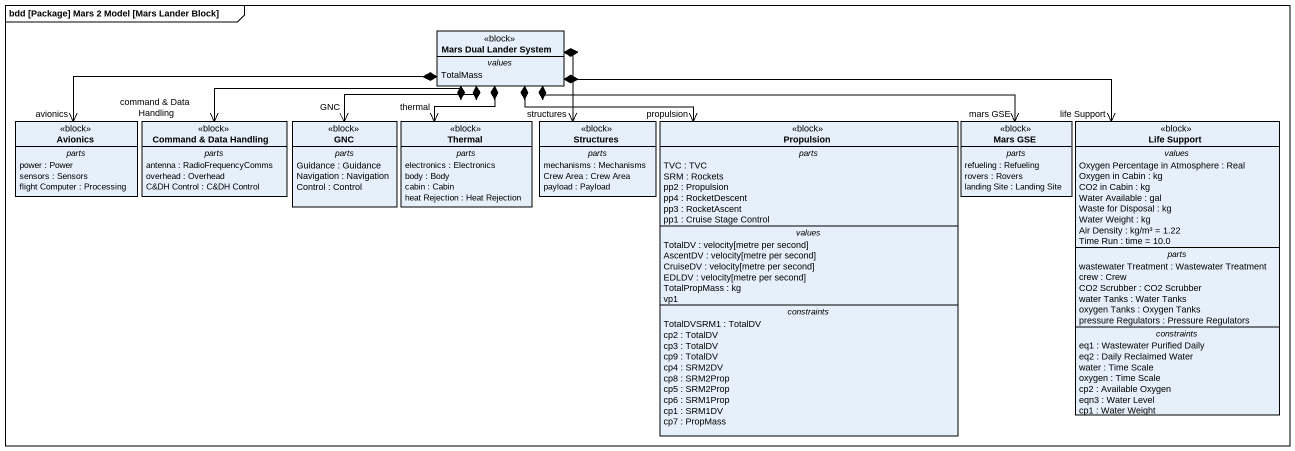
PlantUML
@startuml
mainframe bdd [Package] Mars 2 Model [Mars Lander Block]
hide circle
hide empty members
class "Mars Dual Lander System" as Mars_Dual_Lander_System <<block>> {
  -- values --
  TotalMass
}
class Avionics <<block>> {
  -- parts --
  power : Power
  sensors : Sensors
  flight Computer : Processing
}
class "Command & Data Handling" as Command_Data_Handling <<block>> {
  -- parts --
  antenna : RadioFrequencyComms
  overhead : Overhead
  C&DH Control : C&DH Control
}
class GNC <<block>> {
  -- parts --
  Guidance : Guidance
  Navigation : Navigation
  Control : Control
}
class Thermal <<block>> {
  -- parts --
  electronics : Electronics
  body : Body
  cabin : Cabin
  heat Rejection : Heat Rejection
}
class Structures <<block>> {
  -- parts --
  mechanisms : Mechanisms
  Crew Area : Crew Area
  payload : Payload
}
class Propulsion <<block>> {
  -- parts --
  TVC : TVC
  SRM : Rockets
  pp2 : Propulsion
  pp4 : RocketDescent
  pp3 : RocketAscent
  pp1 : Cruise Stage Control
  -- values --
  TotalDV : velocity[metre per second]
  AscentDV : velocity[metre per second]
  CruiseDV : velocity[metre per second]
  EDLDV : velocity[metre per second]
  TotalPropMass : kg
  vp1
  -- constraints --
  TotalDVSRM1 : TotalDV
  cp2 : TotalDV
  cp3 : TotalDV
  cp9 : TotalDV
  cp4 : SRM2DV
  cp8 : SRM2Prop
  cp5 : SRM2Prop
  cp6 : SRM1Prop
  cp1 : SRM1DV
  cp7 : PropMass
}
class "Mars GSE" as Mars_GSE <<block>> {
  -- parts --
  refueling : Refueling
  rovers : Rovers
  landing Site : Landing Site
}
class "Life Support" as Life_Support <<block>> {
  -- values --
  Oxygen Percentage in Atmosphere : Real
  Oxygen in Cabin : kg
  CO2 in Cabin : kg
  Water Available : gal
  Waste for Disposal : kg
  Water Weight : kg
  Air Density : kg/m³ = 1.22
  Time Run : time = 10.0
  -- parts --
  wastewater Treatment : Wastewater Treatment
  crew : Crew
  CO2 Scrubber : CO2 Scrubber
  water Tanks : Water Tanks
  oxygen Tanks : Oxygen Tanks
  pressure Regulators : Pressure Regulators
  -- constraints --
  eq1 : Wastewater Purified Daily
  eq2 : Daily Reclaimed Water
  water : Time Scale
  oxygen : Time Scale
  cp2 : Available Oxygen
  eqn3 : Water Level
  cp1 : Water Weight
}
Mars_Dual_Lander_System *-left-> "avionics" Avionics
Mars_Dual_Lander_System *-left-> "command & Data Handling" Command_Data_Handling
Mars_Dual_Lander_System *--> "GNC" GNC
Mars_Dual_Lander_System *--> "thermal" Thermal
Mars_Dual_Lander_System *--> "structures" Structures
Mars_Dual_Lander_System *--> "propulsion" Propulsion
Mars_Dual_Lander_System *-right-> "mars GSE" Mars_GSE
Mars_Dual_Lander_System *-right-> "life Support" Life_Support
@enduml
